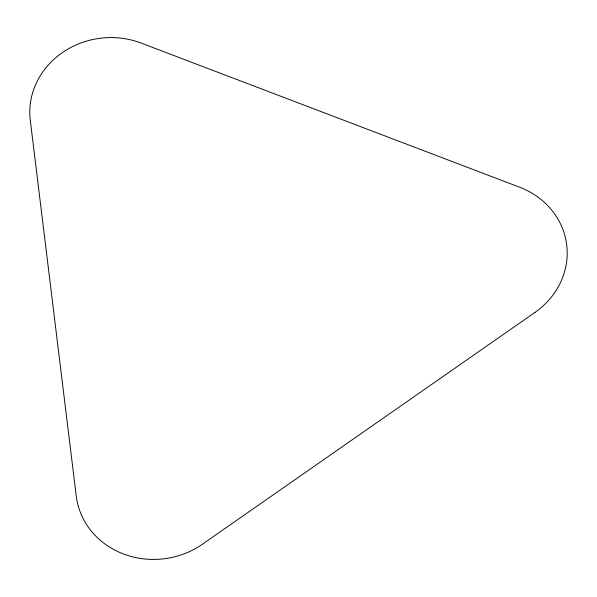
<?xml version="1.0" encoding="UTF-8"?>
<svg xmlns="http://www.w3.org/2000/svg" width="597" height="597" viewBox="0 0 597 597"><rect width="100%" height="100%" fill="white"/><g stroke="black" fill="none" stroke-linecap="round" stroke-linejoin="round"><path stroke-width="0.9" d="M534.875 312.477L202.405 544.218A79.588 72.879 -7.3 0 1 76.259 496.174L30.29 120.295A79.588 72.879 -7.3 0 1 141.116 43.051L519.554 187.182A79.588 72.879 -7.3 0 1 534.875 312.477"/></g></svg>
